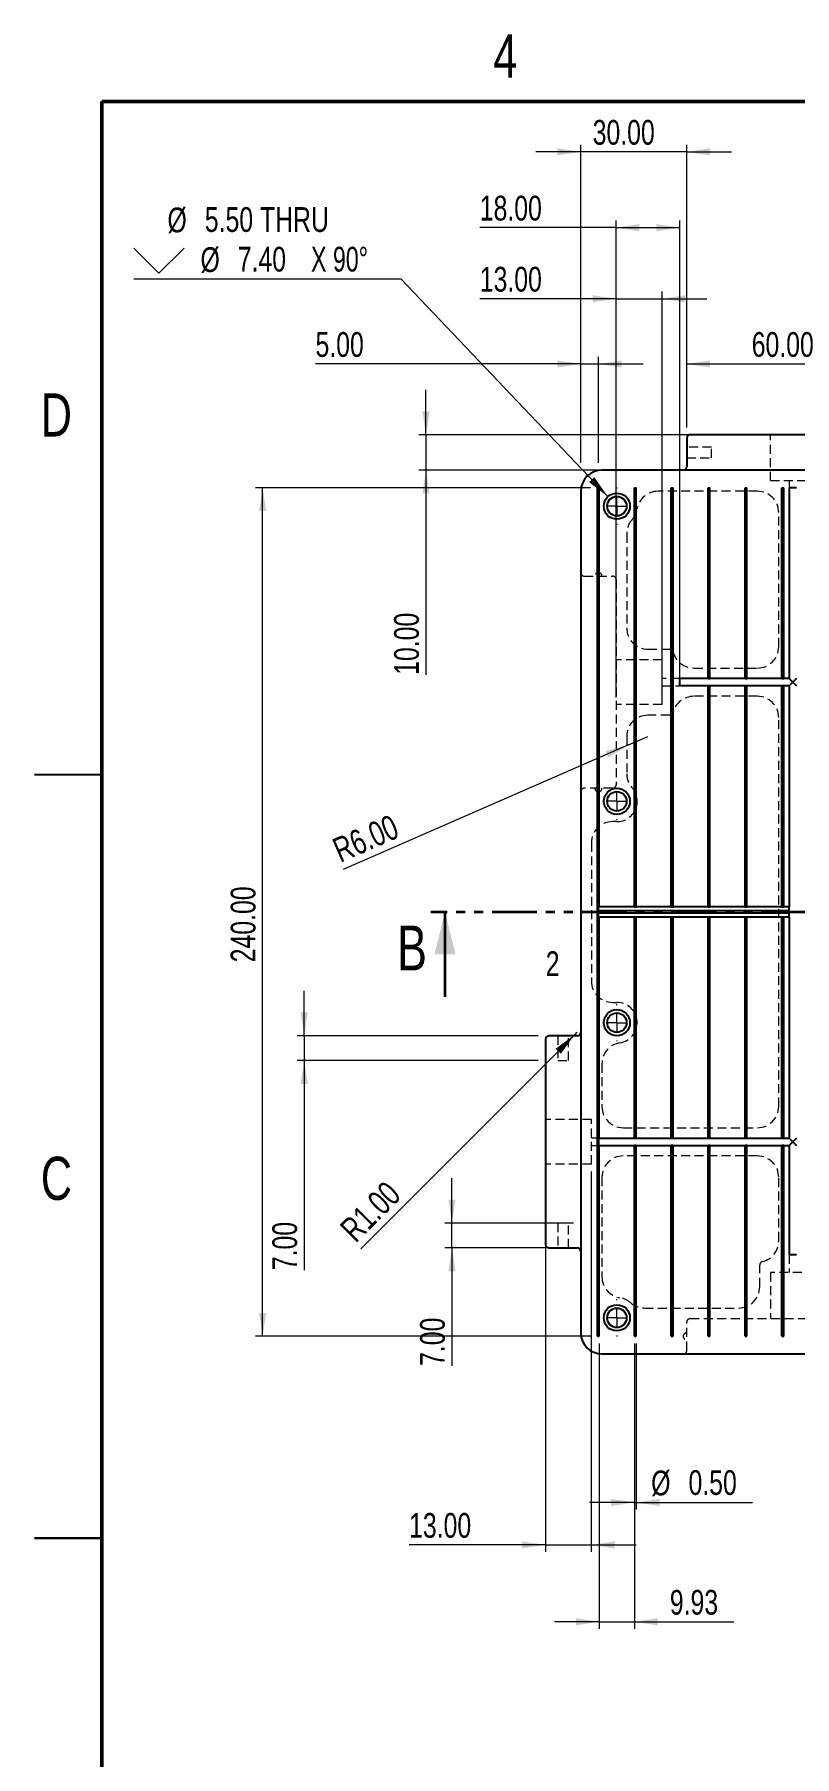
# Model space of a CAD drawing. Header units: millimetres. Extents: x 3 to 556, y 3 to 429.
# Drawn here: x 3.2 to 110.7, y 185 to 428.6 of the extents above; entities that cross this region are included whole.
import ezdxf

# ---------------------------------------------------------------- set-up
doc = ezdxf.new("R2010")
doc.units = ezdxf.units.MM
doc.linetypes.add('HIDDEN', pattern=[1.905, 1.27, -0.635])
doc.linetypes.add('PHANTOM', pattern=[12.7, 6.35, -1.27, 1.27, -1.27, 1.27, -1.27])
doc.styles.add('SLDTEXTSTYLE0', font='TXT', dxfattribs={"width": 0.75})
doc.styles.add('SLDTEXTSTYLE3', font='TXT', dxfattribs={"width": 0.7})
doc.dimstyles.new('SLDDIMSTYLE10', dxfattribs={"dimtxt": 3.5, "dimasz": 3.302, "dimexe": 0, "dimexo": 0.0625, "dimgap": 0.875, "dimtad": 1, "dimlfac": 2, "dimrnd": 1e-09, "dimzin": 0, "dimdsep": 46, "dimtxsty": 'SLDTEXTSTYLE0', "dimsah": 1, "dimcen": 0.09, "dimadec": 0, "dimazin": 0, "dimtfac": 1, "dimtmove": 0, "dimatfit": 0, "dimfxl": 1, "dimfrac": 2, "dimtolj": 1, "dimtzin": 12, "dimarcsym": 0})
doc.dimstyles.new('SLDDIMSTYLE2', dxfattribs={"dimtxt": 3.5, "dimasz": 3.302, "dimexe": 0, "dimexo": 0.0625, "dimgap": 0.875, "dimtad": 1, "dimlfac": 2, "dimrnd": 1e-09, "dimzin": 4, "dimdsep": 46, "dimtxsty": 'SLDTEXTSTYLE0', "dimsah": 1, "dimcen": 0, "dimadec": 0, "dimazin": 1, "dimtfac": 1, "dimtofl": 0, "dimtmove": 0, "dimatfit": 3, "dimfxl": 1, "dimfrac": 2, "dimtolj": 1, "dimtzin": 12, "dimarcsym": 0})
doc.dimstyles.new('SLDDIMSTYLE3', dxfattribs={"dimtxt": 3.5, "dimasz": 3.302, "dimexe": 0, "dimexo": 0.0625, "dimgap": 0.875, "dimtad": 1, "dimlfac": 2, "dimrnd": 1e-09, "dimzin": 12, "dimdsep": 46, "dimtxsty": 'SLDTEXTSTYLE0', "dimsah": 1, "dimcen": 0.09, "dimadec": 0, "dimazin": 3, "dimtfac": 1, "dimtmove": 0, "dimatfit": 0, "dimfxl": 1, "dimfrac": 2, "dimtolj": 1, "dimtzin": 12, "dimarcsym": 0})
doc.dimstyles.new('SLDDIMSTYLE4', dxfattribs={"dimtxt": 3.5, "dimasz": 3.302, "dimexe": 0, "dimexo": 0.0625, "dimgap": 0.875, "dimtad": 1, "dimlfac": 2, "dimrnd": 1e-09, "dimzin": 4, "dimdsep": 46, "dimtxsty": 'SLDTEXTSTYLE0', "dimsah": 1, "dimcen": 0.09, "dimadec": 0, "dimazin": 1, "dimtfac": 1, "dimtmove": 0, "dimatfit": 0, "dimfxl": 1, "dimfrac": 2, "dimtolj": 1, "dimtzin": 12, "dimarcsym": 0})
doc.dimstyles.new('SLDDIMSTYLE6', dxfattribs={"dimtxt": 3.5, "dimasz": 3.302, "dimexe": 0, "dimexo": 0.0625, "dimgap": 0.875, "dimtad": 1, "dimlfac": 2, "dimrnd": 1e-09, "dimzin": 4, "dimdsep": 46, "dimtxsty": 'SLDTEXTSTYLE0', "dimsah": 1, "dimcen": 0.09, "dimadec": 0, "dimazin": 1, "dimtfac": 1, "dimtofl": 0, "dimtmove": 0, "dimatfit": 3, "dimfxl": 1, "dimfrac": 2, "dimtolj": 1, "dimtzin": 12, "dimarcsym": 0})
doc.dimstyles.new('SLDDIMSTYLE7', dxfattribs={"dimtxt": 3.5, "dimasz": 3.302, "dimexe": 0, "dimexo": 0.0625, "dimgap": 0.875, "dimtad": 0, "dimtih": 1, "dimtoh": 1, "dimlfac": 2, "dimrnd": 1e-09, "dimzin": 4, "dimdsep": 46, "dimtxsty": 'SLDTEXTSTYLE0', "dimsah": 1, "dimcen": 0, "dimadec": 0, "dimazin": 1, "dimtfac": 1, "dimtofl": 0, "dimtmove": 0, "dimatfit": 3, "dimfxl": 1, "dimfrac": 2, "dimtolj": 1, "dimtzin": 12, "dimarcsym": 0})
doc.dimstyles.new('SLDDIMSTYLE9', dxfattribs={"dimtxt": 3.5, "dimasz": 3.302, "dimexe": 0, "dimexo": 0.0625, "dimgap": 0.875, "dimtad": 1, "dimlfac": 2, "dimrnd": 1e-09, "dimzin": 12, "dimdsep": 46, "dimtxsty": 'SLDTEXTSTYLE0', "dimblk1": 'NONE', "dimblk2": 'NONE', "dimsah": 1, "dimcen": 0.09, "dimadec": 0, "dimazin": 3, "dimtfac": 1, "dimtofl": 0, "dimtmove": 0, "dimatfit": 3, "dimldrblk": 'NONE', "dimfxl": 1, "dimfrac": 2, "dimtolj": 1, "dimtzin": 12, "dimarcsym": 0})

# ---------------------------------------------------------------- blocks, each defined once
blk = doc.blocks.new('_D_8')
at = {"color": 7, "linetype": 'Continuous', "lineweight": 0}
for p, q in [((95.46, 372.96), (95.46, 382.96)), ((125.46, 372.96), (125.46, 382.96)), ((95.46, 381.96), (125.46, 381.96))]:
    blk.add_line(p, q, dxfattribs=at)
at = {"color": 7, "linetype": 'Continuous', "lineweight": 18}
for points in [[(95.46, 381.96), (98.77, 381.46), (98.77, 382.47)], [(125.46, 381.96), (122.16, 382.47), (122.16, 381.46)]]:
    blk.add_solid(points, dxfattribs=at)
at = {"color": 7, "linetype": 'Continuous', "lineweight": 18, "insert": (104.65, 386.47), "char_height": 3.5, "attachment_point": 1, "style": 'SLDTEXTSTYLE0'}
blk.add_mtext('60.00', dxfattribs=at)
blk = doc.blocks.new('_D_9')
at = {"color": 7, "linetype": 'Continuous', "lineweight": 0}
for p, q in [((58.57, 371.96), (58.57, 378.31)), ((124.46, 371.96), (57.57, 371.96)), ((58.57, 371.96), (58.57, 366.96)), ((124.46, 366.96), (57.57, 366.96)), ((58.57, 366.96), (58.57, 338))]:
    blk.add_line(p, q, dxfattribs=at)
at = {"color": 7, "linetype": 'Continuous', "lineweight": 18}
for points in [[(58.57, 371.96), (59.08, 375.27), (58.06, 375.27)], [(58.57, 366.96), (58.06, 363.66), (59.08, 363.66)]]:
    blk.add_solid(points, dxfattribs=at)
at = {"color": 7, "linetype": 'Continuous', "lineweight": 18, "insert": (54.06, 338), "char_height": 3.5, "attachment_point": 1, "rotation": 90, "style": 'SLDTEXTSTYLE0'}
blk.add_mtext('10.00', dxfattribs=at)
blk = doc.blocks.new('_D_10')
at = {"color": 7, "linetype": 'Continuous', "lineweight": 0}
for p, q in [((80.46, 411.96), (74.11, 411.96)), ((80.46, 367.96), (80.46, 412.96)), ((95.46, 411.96), (80.46, 411.96)), ((95.46, 372.96), (95.46, 412.96)), ((95.46, 411.96), (101.81, 411.96))]:
    blk.add_line(p, q, dxfattribs=at)
at = {"color": 7, "linetype": 'Continuous', "lineweight": 18}
for points in [[(80.46, 411.96), (77.16, 412.47), (77.16, 411.46)], [(95.46, 411.96), (98.77, 411.46), (98.77, 412.47)]]:
    blk.add_solid(points, dxfattribs=at)
at = {"color": 7, "linetype": 'Continuous', "lineweight": 18, "insert": (82.15, 416.47), "char_height": 3.5, "attachment_point": 1, "style": 'SLDTEXTSTYLE0'}
blk.add_mtext('30.00', dxfattribs=at)
blk = doc.blocks.new('_D_11')
at = {"color": 7, "linetype": 'Continuous', "lineweight": 0}
for p, q in [((80.46, 367.96), (80.46, 382.96)), ((82.96, 367.96), (82.96, 382.96)), ((80.46, 381.96), (42.94, 381.96)), ((80.46, 381.96), (82.96, 381.96)), ((82.96, 381.96), (89.31, 381.96))]:
    blk.add_line(p, q, dxfattribs=at)
at = {"color": 7, "linetype": 'Continuous', "lineweight": 18}
for points in [[(80.46, 381.96), (77.16, 382.47), (77.16, 381.46)], [(82.96, 381.96), (86.27, 381.46), (86.27, 382.47)]]:
    blk.add_solid(points, dxfattribs=at)
at = {"color": 7, "linetype": 'Continuous', "lineweight": 18, "insert": (42.94, 386.47), "char_height": 3.5, "attachment_point": 1, "style": 'SLDTEXTSTYLE0'}
blk.add_mtext('5.00', dxfattribs=at)
blk = doc.blocks.new('_D_14')
at = {"color": 7, "linetype": 'Continuous', "lineweight": 0}
for p, q in [((85.46, 337.46), (85.46, 402.24)), ((94.46, 337.46), (94.46, 402.24)), ((85.46, 401.24), (66.18, 401.24)), ((85.46, 401.24), (94.46, 401.24))]:
    blk.add_line(p, q, dxfattribs=at)
at = {"color": 7, "linetype": 'Continuous', "lineweight": 18}
for points in [[(85.46, 401.24), (88.77, 400.73), (88.77, 401.75)], [(94.46, 401.24), (91.16, 401.75), (91.16, 400.73)]]:
    blk.add_solid(points, dxfattribs=at)
at = {"color": 7, "linetype": 'Continuous', "lineweight": 18, "insert": (66.18, 405.75), "char_height": 3.5, "attachment_point": 1, "style": 'SLDTEXTSTYLE0'}
blk.add_mtext('18.00', dxfattribs=at)
blk = doc.blocks.new('_D_15')
at = {"color": 7, "linetype": 'Continuous', "lineweight": 0}
for p, q in [((85.46, 334.79), (85.46, 392.19)), ((91.96, 334.79), (91.96, 392.19)), ((85.46, 391.19), (66.18, 391.19)), ((85.46, 391.19), (91.96, 391.19)), ((91.96, 391.19), (98.31, 391.19))]:
    blk.add_line(p, q, dxfattribs=at)
at = {"color": 7, "linetype": 'Continuous', "lineweight": 18}
for points in [[(85.46, 391.19), (82.16, 391.69), (82.16, 390.68)], [(91.96, 391.19), (95.27, 390.68), (95.27, 391.69)]]:
    blk.add_solid(points, dxfattribs=at)
at = {"color": 7, "linetype": 'Continuous', "lineweight": 18, "insert": (66.18, 395.7), "char_height": 3.5, "attachment_point": 1, "style": 'SLDTEXTSTYLE0'}
blk.add_mtext('13.00', dxfattribs=at)
blk = doc.blocks.new('_D_16')
at = {"color": 7, "linetype": 'Continuous', "lineweight": 0}
for p, q in [((75.46, 267.79), (75.46, 213.96)), ((81.96, 267.79), (81.96, 213.96)), ((75.46, 214.96), (56.18, 214.96)), ((75.46, 214.96), (81.96, 214.96)), ((81.96, 214.96), (88.31, 214.96))]:
    blk.add_line(p, q, dxfattribs=at)
at = {"color": 7, "linetype": 'Continuous', "lineweight": 18}
for points in [[(75.46, 214.96), (72.16, 215.47), (72.16, 214.46)], [(81.96, 214.96), (85.27, 214.46), (85.27, 215.47)]]:
    blk.add_solid(points, dxfattribs=at)
at = {"color": 7, "linetype": 'Continuous', "lineweight": 18, "insert": (56.18, 219.47), "char_height": 3.5, "attachment_point": 1, "style": 'SLDTEXTSTYLE0'}
blk.add_mtext('13.00', dxfattribs=at)
blk = doc.blocks.new('SW_SYMBOL_HOLE_SINK')
at = {"color": 0, "linetype": 'Continuous', "lineweight": 18}
for p, q in [((0, 875), (800, 75)), ((800, 75), (1600, 875))]:
    blk.add_line(p, q, dxfattribs=at)
blk = doc.blocks.new('_D_17')
at = {"color": 7, "linetype": 'Continuous', "lineweight": 0}
for p, q in [((55.05, 393.96), (17.22, 393.96)), ((84.3, 363.2), (55.05, 393.96))]:
    blk.add_line(p, q, dxfattribs=at)
at = {"color": 7, "linetype": 'Continuous', "lineweight": 18}
blk.add_solid([(84.3, 363.2), (82.39, 365.94), (81.66, 365.24)], dxfattribs=at)
at = {"color": 7, "linetype": 'Continuous', "lineweight": 18, "xscale": 0.0044707031, "yscale": 0.0044707031, "zscale": 0.0044707031}
blk.add_blockref('SW_SYMBOL_HOLE_SINK', (17.22, 394.45), dxfattribs=at)
at = {"color": 7, "linetype": 'Continuous', "lineweight": 18, "char_height": 3.5, "attachment_point": 1}
for s, insert, style in [('%%c', (22, 404.08), 'SLDTEXTSTYLE0'), ('5.50 THRU', (27.28, 404.14), 'SLDTEXTSTYLE0'), ('%%c', (26.67, 398.47), 'SLDTEXTSTYLE0'), ('7.40', (31.94, 398.53), 'SLDTEXTSTYLE0'), ('X 90°', (42.31, 398.53), 'SLDTEXTSTYLE3')]:
    blk.add_mtext(s, dxfattribs=dict(at, insert=insert, style=style))
blk = doc.blocks.new('_D_33')
at = {"color": 7, "linetype": 'Continuous', "lineweight": 0}
for p, q in [((62.24, 260.46), (62.24, 266.81)), ((79.46, 260.46), (61.24, 260.46)), ((62.24, 256.96), (62.24, 260.46)), ((79.46, 256.96), (61.24, 256.96)), ((62.24, 256.96), (62.24, 240.27))]:
    blk.add_line(p, q, dxfattribs=at)
at = {"color": 7, "linetype": 'Continuous', "lineweight": 18}
for points in [[(62.24, 260.46), (62.75, 263.77), (61.74, 263.77)], [(62.24, 256.96), (61.74, 253.66), (62.75, 253.66)]]:
    blk.add_solid(points, dxfattribs=at)
at = {"color": 7, "linetype": 'Continuous', "lineweight": 18, "insert": (57.73, 240.27), "char_height": 3.5, "attachment_point": 1, "rotation": 90, "style": 'SLDTEXTSTYLE0'}
blk.add_mtext('7.00', dxfattribs=at)
blk = doc.blocks.new('_D_34')
at = {"color": 7, "linetype": 'Continuous', "lineweight": 0}
for p, q in [((41.34, 286.96), (41.34, 293.31)), ((74.46, 286.96), (40.34, 286.96)), ((41.34, 286.96), (41.34, 283.46)), ((74.46, 283.46), (40.34, 283.46)), ((41.34, 283.46), (41.34, 253.81))]:
    blk.add_line(p, q, dxfattribs=at)
at = {"color": 7, "linetype": 'Continuous', "lineweight": 18}
for points in [[(41.34, 286.96), (41.85, 290.27), (40.83, 290.27)], [(41.34, 283.46), (40.83, 280.16), (41.85, 280.16)]]:
    blk.add_solid(points, dxfattribs=at)
at = {"color": 7, "linetype": 'Continuous', "lineweight": 18, "insert": (36.83, 253.81), "char_height": 3.5, "attachment_point": 1, "rotation": 90, "style": 'SLDTEXTSTYLE0'}
blk.add_mtext('7.00', dxfattribs=at)
blk = doc.blocks.new('_D_35')
at = {"color": 7, "linetype": 'Continuous', "lineweight": 0}
for q in [(89.96, 329.29), (46.84, 310.47)]:
    blk.add_line((87.22, 328.09), q, dxfattribs=at)
at = {"color": 7, "linetype": 'Continuous', "lineweight": 18}
blk.add_solid([(87.22, 328.09), (83.99, 327.23), (84.39, 326.3)], dxfattribs=at)
at = {"color": 7, "linetype": 'Continuous', "lineweight": 18, "insert": (45.04, 314.6), "char_height": 3.5, "attachment_point": 1, "rotation": 23.5798, "style": 'SLDTEXTSTYLE0'}
blk.add_mtext('R6.00', dxfattribs=at)
blk = doc.blocks.new('_D_36')
at = {"color": 7, "linetype": 'Continuous', "lineweight": 0}
for q in [(79.96, 287.46), (49.34, 256.83)]:
    blk.add_line((79.61, 287.11), q, dxfattribs=at)
at = {"color": 7, "linetype": 'Continuous', "lineweight": 18}
blk.add_solid([(79.61, 287.11), (76.92, 285.13), (77.64, 284.42)], dxfattribs=at)
at = {"color": 7, "linetype": 'Continuous', "lineweight": 18, "insert": (46.15, 260.02), "char_height": 3.5, "attachment_point": 1, "rotation": 45, "style": 'SLDTEXTSTYLE0'}
blk.add_mtext('R1.00', dxfattribs=at)
blk = doc.blocks.new('_D_39')
at = {"color": 7, "linetype": 'Continuous', "lineweight": 18, "insert": (75.51, 298.91), "char_height": 3.5, "attachment_point": 1, "style": 'SLDTEXTSTYLE0'}
blk.add_mtext('2', dxfattribs=at)
blk = doc.blocks.new('_None')
blk = doc.blocks.new('_D_43')
at = {"color": 7, "linetype": 'Continuous', "lineweight": 0}
for p, q in [((81.84, 364.46), (34.46, 364.46)), ((35.46, 244.46), (35.46, 364.46)), ((81.84, 244.46), (34.46, 244.46))]:
    blk.add_line(p, q, dxfattribs=at)
at = {"color": 7, "linetype": 'Continuous', "lineweight": 18}
for points in [[(35.46, 364.46), (34.96, 361.16), (35.97, 361.16)], [(35.46, 244.46), (35.97, 247.77), (34.96, 247.77)]]:
    blk.add_solid(points, dxfattribs=at)
at = {"color": 7, "linetype": 'Continuous', "lineweight": 18, "insert": (30.95, 297.35), "char_height": 3.5, "attachment_point": 1, "rotation": 90, "style": 'SLDTEXTSTYLE0'}
blk.add_mtext('240.00', dxfattribs=at)
blk = doc.blocks.new('_D_44')
at = {"color": 7, "linetype": 'Continuous', "lineweight": 0}
for p, q in [((83.09, 243.46), (83.09, 203.09)), ((88.06, 243.46), (88.06, 203.09)), ((83.09, 204.09), (76.74, 204.09)), ((83.09, 204.09), (88.06, 204.09)), ((88.06, 204.09), (102.12, 204.09))]:
    blk.add_line(p, q, dxfattribs=at)
at = {"color": 7, "linetype": 'Continuous', "lineweight": 18}
for points in [[(83.09, 204.09), (79.79, 204.6), (79.79, 203.58)], [(88.06, 204.09), (91.36, 203.58), (91.36, 204.6)]]:
    blk.add_solid(points, dxfattribs=at)
at = {"color": 7, "linetype": 'Continuous', "lineweight": 18, "insert": (93.07, 208.6), "char_height": 3.5, "attachment_point": 1, "style": 'SLDTEXTSTYLE0'}
blk.add_mtext('9.93', dxfattribs=at)
blk = doc.blocks.new('_D_45')
at = {"color": 7, "linetype": 'Continuous', "lineweight": 0}
for p, q in [((88.06, 243.46), (88.06, 219.96)), ((88.31, 243.46), (88.31, 219.96)), ((88.06, 220.96), (81.71, 220.96)), ((88.06, 220.96), (88.31, 220.96)), ((88.31, 220.96), (104.76, 220.96))]:
    blk.add_line(p, q, dxfattribs=at)
at = {"color": 7, "linetype": 'Continuous', "lineweight": 18}
for points in [[(88.06, 220.96), (84.76, 221.47), (84.76, 220.46)], [(88.31, 220.96), (91.61, 220.46), (91.61, 221.47)]]:
    blk.add_solid(points, dxfattribs=at)
at = {"color": 7, "linetype": 'Continuous', "lineweight": 18, "char_height": 3.5, "attachment_point": 1, "style": 'SLDTEXTSTYLE0'}
for s, insert in [('%%c', (90.43, 225.47)), ('0.50', (95.71, 225.53))]:
    blk.add_mtext(s, dxfattribs=dict(at, insert=insert))
blk = doc.blocks.new('SW_CENTERMARKSYMBOL_1')
at = {"color": 0, "linetype": 'Continuous', "lineweight": 18}
for p, q in [((0, 2.5), (0, 2.625)), ((-2.5, 0), (-2.625, 0)), ((0, 0), (-1.25, 0)), ((0, 0), (0, 1.25)), ((0, 0), (0, -1.25)), ((0, 0), (1.25, 0)), ((2.5, 0), (2.625, 0)), ((0, -2.5), (0, -2.625))]:
    blk.add_line(p, q, dxfattribs=at)
blk = doc.blocks.new('SW_CENTERMARKSYMBOL_2')
at = {"color": 0, "linetype": 'Continuous', "lineweight": 18}
for p, q in [((0, 2.5), (0, 2.625)), ((-2.5, 0), (-2.625, 0)), ((0, 0), (-1.25, 0)), ((0, 0), (0, 1.25)), ((0, 0), (0, -1.25)), ((0, 0), (1.25, 0)), ((2.5, 0), (2.625, 0)), ((0, -2.5), (0, -2.625))]:
    blk.add_line(p, q, dxfattribs=at)
blk = doc.blocks.new('SW_CENTERMARKSYMBOL_3')
at = {"color": 0, "linetype": 'Continuous', "lineweight": 18}
for p, q in [((0, 2.5), (0, 2.625)), ((-2.5, 0), (-2.625, 0)), ((0, 0), (-1.25, 0)), ((0, 0), (0, 1.25)), ((0, 0), (0, -1.25)), ((0, 0), (1.25, 0)), ((2.5, 0), (2.625, 0)), ((0, -2.5), (0, -2.625))]:
    blk.add_line(p, q, dxfattribs=at)
blk = doc.blocks.new('SW_CENTERMARKSYMBOL_12')
at = {"color": 0, "linetype": 'Continuous', "lineweight": 18}
for p, q in [((0, 2.5), (0, 2.625)), ((-2.5, 0), (-2.625, 0)), ((0, 0), (-1.25, 0)), ((0, 0), (0, 1.25)), ((0, 0), (0, -1.25)), ((0, 0), (1.25, 0)), ((2.5, 0), (2.625, 0)), ((0, -2.5), (0, -2.625))]:
    blk.add_line(p, q, dxfattribs=at)

msp = doc.modelspace()

# ---------------------------------------------------------------- linework, layer by layer
at = {"color": 7, "linetype": 'Continuous', "lineweight": 50}
for p, q in [((12.7, 12.7), (12.7, 419.1)), ((12.7, 419.1), (546.1, 419.1))]:
    msp.add_line(p, q, dxfattribs=at)
at = {"color": 7, "linetype": 'Continuous', "lineweight": 25}
for p, q in [((95.4649, 371.4632), (95.4649, 367.4632)), ((124.9649, 371.9632), (95.9649, 371.9632)), ((202.4649, 366.9632), (83.4649, 366.9632)), ((80.4649, 363.9632), (80.4649, 244.9632)), ((82.8399, 244.4632), (82.8399, 364.4632)), ((82.8399, 364.4632), (83.0899, 364.4632)), ((83.0899, 305.2132), (83.0899, 364.4632)), ((88.0573, 305.2132), (88.0573, 364.4632)), ((88.0573, 364.4632), (88.3073, 364.4632)), ((88.3073, 305.2132), (88.3073, 364.4632)), ((93.2747, 305.2132), (93.2747, 364.4632)), ((93.2747, 364.4632), (93.5247, 364.4632)), ((93.5247, 305.2132), (93.5247, 364.4632)), ((98.4921, 364.4632), (98.7421, 364.4632)), ((98.4921, 337.4632), (98.4921, 364.4632)), ((98.7421, 337.4632), (98.7421, 364.4632)), ((103.7094, 364.4632), (103.9594, 364.4632)), ((103.7094, 337.4632), (103.7094, 364.4632)), ((103.9594, 337.4632), (103.9594, 364.4632)), ((108.9268, 364.4632), (109.1768, 364.4632)), ((108.9268, 337.4632), (108.9268, 364.4632)), ((109.1768, 337.4632), (109.1768, 364.4632)), ((110.9649, 364.4632), (109.9649, 364.4632)), ((109.9649, 364.4632), (109.9649, 337.4632)), ((98.4921, 337.4632), (94.4649, 337.4632)), ((94.4649, 336.4632), (94.4649, 337.4632)), ((98.4921, 336.4632), (94.4649, 336.4632)), ((98.4921, 337.4632), (98.7421, 337.4632)), ((98.4921, 305.2132), (98.4921, 336.4632)), ((98.7421, 336.4632), (98.4921, 336.4632)), ((103.7094, 337.4632), (98.7421, 337.4632)), ((98.7421, 305.2132), (98.7421, 336.4632)), ((103.7094, 336.4632), (98.7421, 336.4632)), ((103.7094, 337.4632), (103.9594, 337.4632)), ((103.7094, 305.2132), (103.7094, 336.4632)), ((103.9594, 336.4632), (103.7094, 336.4632)), ((108.9268, 337.4632), (103.9594, 337.4632)), ((103.9594, 305.2132), (103.9594, 336.4632)), ((108.9268, 336.4632), (103.9594, 336.4632)), ((108.9268, 337.4632), (109.1768, 337.4632)), ((108.9268, 305.2132), (108.9268, 336.4632)), ((109.1768, 336.4632), (108.9268, 336.4632)), ((109.9649, 337.4632), (109.1768, 337.4632)), ((109.1768, 305.2132), (109.1768, 336.4632)), ((109.9649, 336.4632), (109.1768, 336.4632)), ((110.4649, 336.9632), (109.9649, 337.4632)), ((109.9649, 336.4632), (109.9649, 305.2132)), ((110.4649, 336.9632), (110.9649, 336.4632)), ((12.7, 323.85), (3.175, 323.85)), ((82.9649, 303.7263), (82.9649, 305.2)), ((109.9649, 304.6132), (82.9649, 304.6132)), ((88.0573, 305.2132), (83.0899, 305.2132)), ((93.2747, 305.2132), (88.3073, 305.2132)), ((98.4921, 305.2132), (93.5247, 305.2132)), ((103.7094, 305.2132), (98.7421, 305.2132)), ((108.9268, 305.2132), (103.9594, 305.2132)), ((109.9649, 305.2132), (109.1768, 305.2132)), ((109.9649, 304.6132), (109.9649, 305.2132)), ((109.9649, 304.3132), (109.9649, 304.6132)), ((109.9649, 304.3132), (82.9649, 304.3132)), ((88.0573, 303.7132), (83.0899, 303.7132)), ((83.0899, 272.4632), (83.0899, 303.7132)), ((88.0573, 272.4632), (88.0573, 303.7132)), ((93.2747, 303.7132), (88.3073, 303.7132)), ((88.3073, 272.4632), (88.3073, 303.7132)), ((93.2747, 272.4632), (93.2747, 303.7132)), ((98.4921, 303.7132), (93.5247, 303.7132)), ((93.5247, 272.4632), (93.5247, 303.7132)), ((98.4921, 272.4632), (98.4921, 303.7132)), ((103.7094, 303.7132), (98.7421, 303.7132)), ((98.7421, 272.4632), (98.7421, 303.7132)), ((103.7094, 272.4632), (103.7094, 303.7132)), ((108.9268, 303.7132), (103.9594, 303.7132)), ((103.9594, 272.4632), (103.9594, 303.7132)), ((108.9268, 272.4632), (108.9268, 303.7132)), ((109.9649, 303.7132), (109.1768, 303.7132)), ((109.1768, 272.4632), (109.1768, 303.7132)), ((109.9649, 303.7132), (109.9649, 304.3132)), ((109.9649, 303.7132), (109.9649, 272.4632)), ((75.4649, 286.4632), (75.4649, 257.4632)), ((79.9649, 286.9632), (75.9649, 286.9632)), ((82.9649, 272.4632), (83.0899, 272.4632)), ((82.9649, 272.4632), (82.9649, 271.4632)), ((83.0899, 271.4632), (82.9649, 271.4632)), ((83.0899, 272.4632), (88.0573, 272.4632)), ((83.0899, 244.4632), (83.0899, 271.4632)), ((83.0899, 271.4632), (88.0573, 271.4632)), ((88.0573, 272.4632), (88.3073, 272.4632)), ((88.0573, 244.4632), (88.0573, 271.4632)), ((88.3073, 271.4632), (88.0573, 271.4632)), ((88.3073, 272.4632), (93.2747, 272.4632)), ((88.3073, 244.4632), (88.3073, 271.4632)), ((88.3073, 271.4632), (93.2747, 271.4632)), ((93.2747, 272.4632), (93.5247, 272.4632)), ((93.2747, 244.4632), (93.2747, 271.4632)), ((93.5247, 271.4632), (93.2747, 271.4632)), ((93.5247, 272.4632), (98.4921, 272.4632)), ((93.5247, 244.4632), (93.5247, 271.4632)), ((93.5247, 271.4632), (98.4921, 271.4632)), ((98.4921, 272.4632), (98.7421, 272.4632)), ((98.4921, 244.4632), (98.4921, 271.4632)), ((98.7421, 271.4632), (98.4921, 271.4632)), ((98.7421, 272.4632), (103.7094, 272.4632)), ((98.7421, 244.4632), (98.7421, 271.4632)), ((98.7421, 271.4632), (103.7094, 271.4632)), ((103.7094, 272.4632), (103.9594, 272.4632)), ((103.7094, 244.4632), (103.7094, 271.4632)), ((103.9594, 271.4632), (103.7094, 271.4632)), ((103.9594, 272.4632), (108.9268, 272.4632)), ((103.9594, 244.4632), (103.9594, 271.4632)), ((103.9594, 271.4632), (108.9268, 271.4632)), ((108.9268, 272.4632), (109.1768, 272.4632)), ((108.9268, 244.4632), (108.9268, 271.4632)), ((109.1768, 271.4632), (108.9268, 271.4632)), ((109.1768, 272.4632), (109.9649, 272.4632)), ((109.1768, 244.4632), (109.1768, 271.4632)), ((109.1768, 271.4632), (109.9649, 271.4632)), ((109.9649, 271.4632), (110.4649, 271.9632)), ((109.9649, 271.4632), (109.9649, 255.9632)), ((110.9649, 272.4632), (110.4649, 271.9632)), ((75.9649, 256.9632), (79.9649, 256.9632)), ((110.9649, 255.9632), (109.9649, 255.9632)), ((82.8399, 244.4632), (83.0899, 244.4632)), ((88.0573, 244.4632), (88.3073, 244.4632)), ((93.2747, 244.4632), (93.5247, 244.4632)), ((98.4921, 244.4632), (98.7421, 244.4632)), ((103.7094, 244.4632), (103.9594, 244.4632)), ((108.9268, 244.4632), (109.1768, 244.4632)), ((83.4649, 241.9632), (202.4649, 241.9632)), ((3.175, 215.9), (12.7, 215.9)), ((12.7, 215.9), (3.175, 215.9))]:
    msp.add_line(p, q, dxfattribs=at)
at = {"color": 7, "linetype": 'HIDDEN', "lineweight": 18}
for p, q in [((98.9649, 370.2132), (95.4649, 370.2132)), ((98.9649, 368.7132), (98.9649, 370.2132)), ((107.2899, 365.4632), (107.2899, 371.9632)), ((95.4649, 368.7132), (98.9649, 368.7132)), ((107.2899, 365.4632), (113.6399, 365.4632)), ((109.9649, 365.4632), (109.9649, 364.4632)), ((105.4649, 363.9632), (91.3806, 363.9632)), ((108.4649, 341.9632), (108.4649, 360.9632)), ((86.9649, 357.9516), (86.9649, 344.6382)), ((80.9649, 351.9632), (84.9649, 351.9632)), ((85.4649, 351.4632), (85.4649, 322.4632)), ((89.9649, 341.6382), (93.0458, 341.6382)), ((91.9649, 340.1382), (85.4649, 340.1382)), ((91.9649, 333.7882), (91.9649, 340.1382)), ((96.4472, 338.9632), (105.4649, 338.9632)), ((94.4649, 337.4632), (91.9649, 337.4632)), ((91.9649, 336.4632), (94.4649, 336.4632)), ((91.9649, 333.7882), (85.4649, 333.7882)), ((105.4649, 334.9632), (96.4472, 334.9632)), ((93.0458, 332.2882), (89.9649, 332.2882)), ((108.4649, 276.9632), (108.4649, 331.9632)), ((86.9649, 329.2882), (86.9649, 324.0182)), ((84.9649, 321.9632), (80.9649, 321.9632)), ((85.5736, 317.2403), (84.9649, 317.2403)), ((81.9649, 314.2403), (81.9649, 294.686)), ((84.9649, 291.686), (85.5736, 291.686)), ((77.2149, 286.9632), (77.2149, 283.4632)), ((78.7149, 283.4632), (78.7149, 286.9632)), ((77.2149, 283.4632), (78.7149, 283.4632)), ((83.4649, 283.004), (83.4649, 276.9632)), ((81.9649, 275.1382), (75.4649, 275.1382)), ((81.9649, 268.7882), (81.9649, 275.1382)), ((86.4649, 273.9632), (105.4649, 273.9632)), ((82.9649, 272.4632), (81.9649, 272.4632)), ((81.9649, 271.4632), (82.9649, 271.4632)), ((81.9649, 268.7882), (75.4649, 268.7882)), ((105.4649, 269.9632), (86.4649, 269.9632)), ((83.4649, 266.9632), (83.4649, 252.8789)), ((108.4649, 257.9455), (108.4649, 266.9632)), ((78.7149, 260.4632), (77.2149, 260.4632)), ((77.2149, 260.4632), (77.2149, 256.9632)), ((78.7149, 256.9632), (78.7149, 260.4632)), ((109.9649, 255.9632), (109.9649, 253.4632)), ((105.7899, 251.4632), (105.7899, 254.5441)), ((113.6399, 253.4632), (107.2899, 253.4632)), ((107.2899, 253.4632), (107.2899, 246.9632)), ((89.4764, 248.4632), (102.7899, 248.4632)), ((95.4649, 242.4632), (95.4649, 246.4632)), ((95.9649, 246.9632), (124.9649, 246.9632))]:
    msp.add_line(p, q, dxfattribs=at)
at = {"color": 7, "linetype": 'PHANTOM', "lineweight": 35}
msp.add_line((226.6649, 304.4632), (59.2649, 304.4632), dxfattribs=at)
at = {"color": 7, "linetype": 'Continuous', "lineweight": 35}
msp.add_line((61.2649, 292.4632), (61.2649, 304.4632), dxfattribs=at)
at = {"color": 7, "linetype": 'Continuous', "lineweight": 25, "flags": 128}
for points in [[(109.9649, 336.4632), (109.9745, 336.4728), (110.0029, 336.5012), (110.0491, 336.5474), (110.1113, 336.6096), (110.1871, 336.6854), (110.2735, 336.7718), (110.3673, 336.8656), (110.4649, 336.9632)], [(110.9649, 337.4632), (110.9573, 337.4556), (110.9347, 337.433), (110.8979, 337.3962), (110.8479, 337.3462), (110.7863, 337.2846), (110.7149, 337.2132), (110.6359, 337.1342), (110.5517, 337.05), (110.4649, 336.9632)], [(110.4649, 271.9632), (110.3673, 272.0607), (110.2735, 272.1545), (110.1871, 272.241), (110.1113, 272.3167), (110.0491, 272.3789), (110.0029, 272.4251), (109.9745, 272.4536), (109.9649, 272.4632)], [(110.4649, 271.9632), (110.5624, 271.8656), (110.6562, 271.7718), (110.7427, 271.6854), (110.8184, 271.6096), (110.8806, 271.5474), (110.9268, 271.5012), (110.9553, 271.4728), (110.9649, 271.4632)]]:
    msp.add_lwpolyline(points, dxfattribs=at)
at = {"color": 7, "linetype": 'Continuous', "lineweight": 25}
for centre, radius in [((85.5736, 361.8545), 1.85), ((85.5736, 361.8545), 1.375), ((85.5736, 320.1153), 1.85), ((85.5736, 320.1153), 1.375), ((85.5736, 288.811), 1.85), ((85.5736, 288.811), 1.375), ((85.5736, 247.0719), 1.85), ((85.5736, 247.0719), 1.375)]:
    msp.add_circle(centre, radius, dxfattribs=at)
for centre, radius, start, end in [((95.9649, 371.4632), 0.5, 90, 180), ((83.4649, 363.9632), 3, 90, 180), ((94.9649, 367.4632), 0.5, 270, 0), ((79.9649, 287.4632), 0.5, 270, 0), ((75.9649, 286.4632), 0.5, 90, 180), ((75.9649, 257.4632), 0.5, 180, 270), ((79.9649, 256.4632), 0.5, 0, 90), ((83.4649, 244.9632), 3, 180, 270)]:
    msp.add_arc(centre, radius, start, end, dxfattribs=at)
at = {"color": 7, "linetype": 'HIDDEN', "lineweight": 18}
for centre, radius, start, end in [((91.3806, 360.9632), 3, 90, 171.273884), ((105.4649, 360.9632), 3, 0, 90), ((85.5736, 361.8545), 2.875, 318.370492, 351.273884), ((89.9649, 357.9516), 3, 138.370492, 180), ((80.9649, 352.4632), 0.5, 180, 270), ((82.9649, 351.9632), 0.5, 0, 180), ((84.9649, 351.4632), 0.5, 0, 90), ((89.9649, 344.6382), 3, 180, 270), ((93.0458, 341.1382), 0.5, 13.633731, 90), ((96.4472, 341.9632), 3, 193.633731, 270), ((105.4649, 341.9632), 3, 270, 0), ((96.4472, 331.9632), 3, 90, 166.366269), ((105.4649, 331.9632), 3, 0, 90), ((89.9649, 329.2882), 3, 90, 180), ((93.0458, 332.7882), 0.5, 270, 346.366269), ((89.9649, 324.0182), 3, 180, 221.629508), ((80.9649, 321.4632), 0.5, 90, 180), ((82.9649, 321.9632), 0.5, 180, 270), ((82.9649, 321.9632), 0.5, 270, 0), ((84.9649, 322.4632), 0.5, 270, 0), ((85.5736, 320.1153), 2.875, 270, 41.629508), ((84.9649, 314.2403), 3, 90, 180), ((84.9649, 294.686), 3, 180, 270), ((85.5736, 288.811), 2.875, 278.726116, 90), ((86.4649, 283.004), 3, 98.726116, 180), ((86.4649, 276.9632), 3, 180, 270), ((105.4649, 276.9632), 3, 270, 0), ((86.4649, 266.9632), 3, 90, 180), ((105.4649, 266.9632), 3, 0, 90), ((105.4649, 257.9455), 3, 283.633731, 0), ((106.2899, 254.5441), 0.5, 103.633731, 180), ((86.4649, 252.8789), 3, 180, 261.273884), ((102.7899, 251.4632), 3, 270, 0), ((85.5736, 247.0719), 2.875, 48.370492, 81.273884), ((89.4764, 251.4632), 3, 228.370492, 270), ((95.9649, 246.4632), 0.5, 90, 180), ((95.4649, 244.4632), 0.5, 90, 270), ((94.9649, 242.4632), 0.5, 270, 0)]:
    msp.add_arc(centre, radius, start, end, dxfattribs=at)
at = {"color": 7, "linetype": 'Continuous', "lineweight": 25}
for points, knots in [([(82.9649, 305.2), (82.998, 305.2), (83.0303, 305.2032), (83.0762, 305.21), (83.0899, 305.2132), (83.0899, 305.2132)], [0, 0, 0, 0, 0.5, 0.5, 1, 1, 1, 1]), ([(88.0573, 305.2132), (88.0573, 305.2132), (88.0709, 305.21), (88.1169, 305.2032), (88.1495, 305.2), (88.2149, 305.2), (88.2474, 305.2032), (88.2938, 305.2101), (88.3073, 305.2132), (88.3073, 305.2132)], [0, 0, 0, 0, 0.25, 0.25, 0.5, 0.5, 0.75, 0.75, 1, 1, 1, 1]), ([(93.2747, 305.2132), (93.2747, 305.2132), (93.2883, 305.21), (93.3343, 305.2032), (93.3669, 305.2), (93.4323, 305.2), (93.4648, 305.2032), (93.5112, 305.2101), (93.5247, 305.2132), (93.5247, 305.2132)], [0, 0, 0, 0, 0.25, 0.25, 0.5, 0.5, 0.75, 0.75, 1, 1, 1, 1]), ([(98.4921, 305.2132), (98.4921, 305.2132), (98.5057, 305.21), (98.5517, 305.2032), (98.5843, 305.2), (98.6497, 305.2), (98.6822, 305.2032), (98.7286, 305.2101), (98.7421, 305.2132), (98.7421, 305.2132)], [0, 0, 0, 0, 0.25, 0.25, 0.5, 0.5, 0.75, 0.75, 1, 1, 1, 1]), ([(103.7094, 305.2132), (103.7094, 305.2132), (103.7231, 305.21), (103.7691, 305.2032), (103.8016, 305.2), (103.867, 305.2), (103.8996, 305.2032), (103.946, 305.2101), (103.9594, 305.2132), (103.9594, 305.2132)], [0, 0, 0, 0, 0.25, 0.25, 0.5, 0.5, 0.75, 0.75, 1, 1, 1, 1]), ([(108.9268, 305.2132), (108.9268, 305.2132), (108.9405, 305.21), (108.9864, 305.2032), (109.019, 305.2), (109.0844, 305.2), (109.1169, 305.2032), (109.1634, 305.2101), (109.1768, 305.2132), (109.1768, 305.2132)], [0, 0, 0, 0, 0.25, 0.25, 0.5, 0.5, 0.75, 0.75, 1, 1, 1, 1]), ([(83.0899, 303.7132), (83.0899, 303.7132), (83.0763, 303.7163), (83.0303, 303.7231), (82.998, 303.7263), (82.9649, 303.7263)], [0, 0, 0, 0, 0.5, 0.5, 1, 1, 1, 1]), ([(88.3073, 303.7132), (88.3073, 303.7132), (88.2936, 303.7163), (88.2477, 303.7231), (88.2151, 303.7263), (88.1497, 303.7263), (88.1172, 303.7232), (88.0707, 303.7163), (88.0573, 303.7132), (88.0573, 303.7132)], [0, 0, 0, 0, 0.25, 0.25, 0.5, 0.5, 0.75, 0.75, 1, 1, 1, 1]), ([(93.5247, 303.7132), (93.5247, 303.7132), (93.511, 303.7163), (93.4651, 303.7231), (93.4325, 303.7263), (93.3671, 303.7263), (93.3346, 303.7232), (93.2881, 303.7163), (93.2747, 303.7132), (93.2747, 303.7132)], [0, 0, 0, 0, 0.25, 0.25, 0.5, 0.5, 0.75, 0.75, 1, 1, 1, 1]), ([(98.7421, 303.7132), (98.7421, 303.7132), (98.7284, 303.7163), (98.6825, 303.7231), (98.6499, 303.7263), (98.5845, 303.7263), (98.5519, 303.7232), (98.5055, 303.7163), (98.4921, 303.7132), (98.4921, 303.7132)], [0, 0, 0, 0, 0.25, 0.25, 0.5, 0.5, 0.75, 0.75, 1, 1, 1, 1]), ([(103.9594, 303.7132), (103.9594, 303.7132), (103.9458, 303.7163), (103.8998, 303.7231), (103.8673, 303.7263), (103.8018, 303.7263), (103.7693, 303.7232), (103.7229, 303.7163), (103.7094, 303.7132), (103.7094, 303.7132)], [0, 0, 0, 0, 0.25, 0.25, 0.5, 0.5, 0.75, 0.75, 1, 1, 1, 1]), ([(109.1768, 303.7132), (109.1768, 303.7132), (109.1632, 303.7163), (109.1172, 303.7231), (109.0846, 303.7263), (109.0192, 303.7263), (108.9867, 303.7232), (108.9403, 303.7163), (108.9268, 303.7132), (108.9268, 303.7132)], [0, 0, 0, 0, 0.25, 0.25, 0.5, 0.5, 0.75, 0.75, 1, 1, 1, 1])]:
    msp.add_open_spline(points, degree=3, knots=knots, dxfattribs=at)
at = {"color": 7, "linetype": 'Continuous', "lineweight": 35}
msp.add_solid([(61.2649, 304.4632), (59.7649, 298.4632), (62.7649, 298.4632)], dxfattribs=at)

# ---------------------------------------------------------------- block references
at = {"color": 7, "linetype": 'Continuous', "lineweight": 0}
for name, p in [('SW_CENTERMARKSYMBOL_12', (85.5736, 361.8545)), ('SW_CENTERMARKSYMBOL_1', (85.5736, 320.1153)), ('SW_CENTERMARKSYMBOL_2', (85.5736, 288.811)), ('SW_CENTERMARKSYMBOL_3', (85.5736, 247.0719))]:
    msp.add_blockref(name, p, dxfattribs=at)

# ---------------------------------------------------------------- texts
at = {"color": 7, "linetype": 'Continuous', "lineweight": 0, "char_height": 6.096, "attachment_point": 2, "style": 'SLDTEXTSTYLE0'}
for s, insert in [('4', (69.7886, 428.5637)), ('D', (6.2802, 377.8007)), ('C', (6.2865, 269.8507))]:
    msp.add_mtext(s, dxfattribs=dict(at, insert=insert))
at = {"color": 7, "linetype": 'Continuous', "insert": (54.464, 302.5428), "char_height": 6.35, "attachment_point": 1, "style": 'SLDTEXTSTYLE0'}
msp.add_mtext('B', dxfattribs=at)

# ---------------------------------------------------------------- dimensions: what is measured, and where the dimension line sits
at = {"color": 7, "linetype": 'Continuous', "lineweight": 18}
for base, p1, p2, dimstyle, picture, middle in [((80.4649, 414.7413), (95.4649, 371.9632), (80.4649, 366.9632), 'SLDDIMSTYLE4', '_D_10', (87.9649, 414.7413)), ((94.4649, 404.0209), (85.4649, 336.4632), (94.4649, 336.4632), 'SLDDIMSTYLE6', '_D_14', (72.0031, 404.0209)), ((91.9649, 393.9632), (85.4649, 333.7882), (91.9649, 333.7882), 'SLDDIMSTYLE4', '_D_15', (72.0031, 393.9632)), ((82.9649, 384.7413), (80.4649, 366.9632), (82.9649, 366.9632), 'SLDDIMSTYLE4', '_D_11', (47.4649, 384.7413)), ((125.4649, 384.7413), (95.4649, 371.9632), (125.4649, 371.9632), 'SLDDIMSTYLE6', '_D_8', (110.4649, 384.7413)), ((81.9649, 217.7413), (75.4649, 268.7882), (81.9649, 268.7882), 'SLDDIMSTYLE4', '_D_16', (62.0031, 217.7413)), ((88.0573, 204.0919), (83.0899, 244.4632), (88.0573, 244.4632), 'SLDDIMSTYLE3', '_D_44', (97.5926, 204.0919))]:
    dim = msp.add_linear_dim(base=base, p1=p1, p2=p2, dimstyle=dimstyle, dxfattribs=at)
    dim.commit()
    dim.dimension.update_dxf_attribs({"geometry": picture, "text_midpoint": middle, "dimtype": 160})
dim = msp.add_diameter_dim_2p(p1=(86.8482, 360.5136), p2=(84.299, 363.1953), text='%%c5.50 THRU\\P{\\fGDT;w}<> X 90°', dimstyle='SLDDIMSTYLE7', dxfattribs=at)
dim.commit()
dim.dimension.update_dxf_attribs({"geometry": '_D_17', "text_midpoint": (35.3428, 399.5729), "dimtype": 163})
for base, p1, p2, dimstyle, picture, middle in [((55.7935, 366.9632), (125.4649, 371.9632), (125.4649, 366.9632), 'SLDDIMSTYLE4', '_D_9', (55.7935, 343.8158)), ((35.4649, 364.4632), (82.8399, 244.4632), (82.8399, 364.4632), 'SLDDIMSTYLE6', '_D_43', (35.4649, 304.4632)), ((76.8038, 337.4632), (142.9649, 304.4632), (109.9649, 337.4632), 'SLDDIMSTYLE9', '_D_39', (76.8038, 294.3987)), ((38.5646, 283.4632), (75.4649, 286.9632), (75.4649, 283.4632), 'SLDDIMSTYLE4', '_D_34', (38.5646, 258.3364)), ((59.4649, 260.4632), (80.4649, 256.9632), (80.4649, 260.4632), 'SLDDIMSTYLE4', '_D_33', (59.4649, 244.7944))]:
    dim = msp.add_linear_dim(base=base, p1=p1, p2=p2, angle=90, dimstyle=dimstyle, dxfattribs=at)
    dim.commit()
    dim.dimension.update_dxf_attribs({"geometry": picture, "text_midpoint": middle, "dimtype": 160})
for center, mpoint, picture, middle in [((89.9649, 329.2882), (87.2154, 328.0881), '_D_35', (52.2046, 312.807)), ((79.9649, 287.4632), (79.6113, 287.1096), '_D_36', (53.4649, 260.9632))]:
    dim = msp.add_radius_dim(center=center, mpoint=mpoint, dimstyle='SLDDIMSTYLE2', dxfattribs=at)
    dim.commit()
    dim.dimension.update_dxf_attribs({"geometry": picture, "text_midpoint": middle, "dimtype": 164})
dim = msp.add_linear_dim(base=(88.3073, 220.9632), p1=(88.0573, 244.4632), p2=(88.3073, 244.4632), text='%%c<>', dimstyle='SLDDIMSTYLE10', dxfattribs=at)
dim.commit()
dim.dimension.update_dxf_attribs({"geometry": '_D_45', "text_midpoint": (97.5926, 220.9632), "dimtype": 160})

doc.saveas('drawing.dxf')
